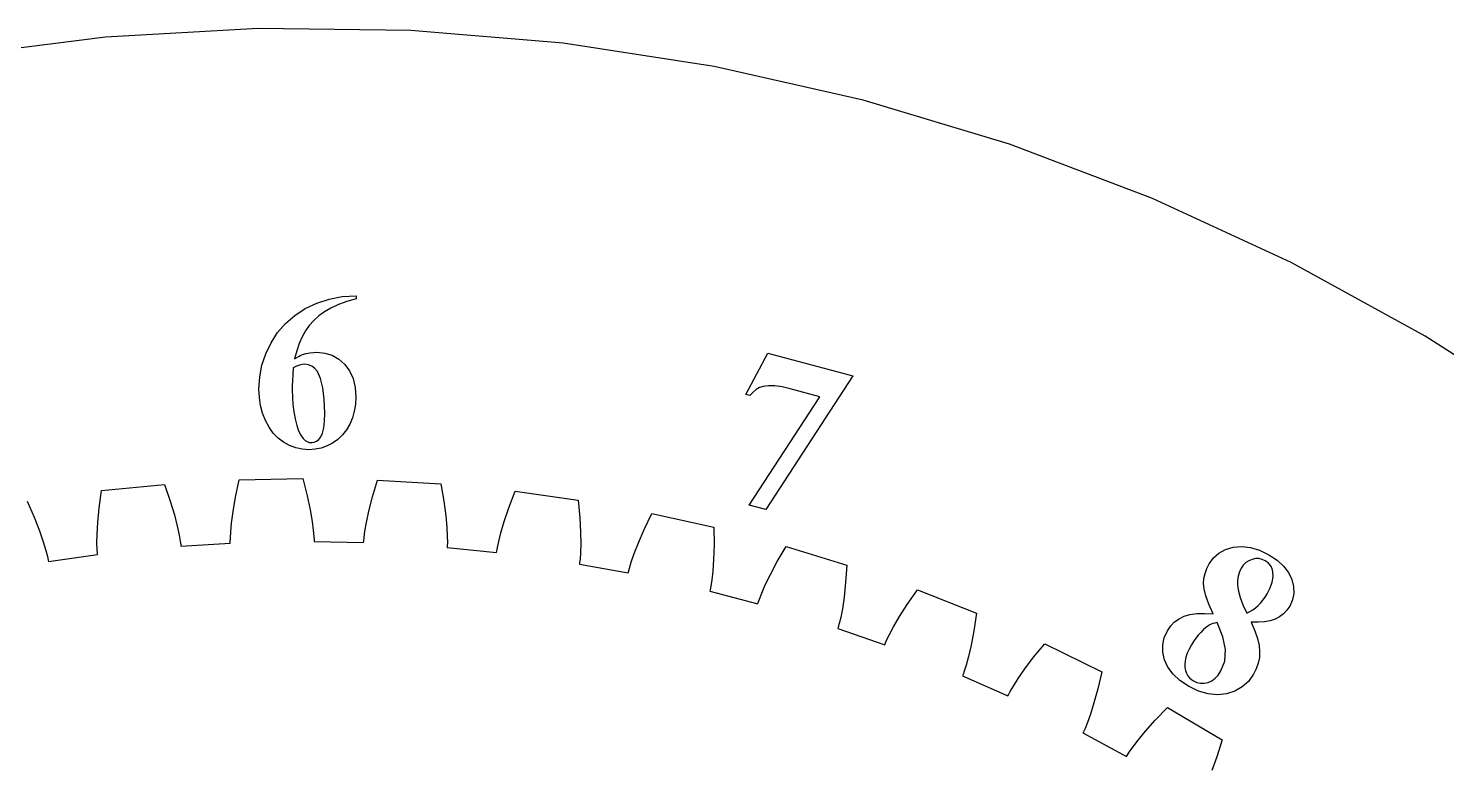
# Model space of a CAD drawing. Header units: metres. Extents: x -322 to 194, y -258 to 258.
# Drawn here: x -96.6 to 70.3, y 171.1 to 257.6 of the extents above; entities that cross this region are included whole.
import ezdxf

# ---------------------------------------------------------------- set-up
doc = ezdxf.new("R2010")
doc.units = ezdxf.units.M

msp = doc.modelspace()

# ---------------------------------------------------------------- linework, layer by layer
for p, q in [((-69.5781, 257.6), (-87.5338, 256.583)), ((-51.5953, 257.361), (-69.5781, 257.6)), ((-33.6729, 255.869), (-51.5953, 257.361)), ((-87.5338, 256.583), (-105.375, 254.316)), ((-15.8983, 253.13), (-33.6729, 255.869)), ((1.64201, 249.158), (-15.8983, 253.13)), ((18.8625, 243.972), (1.64201, 249.158)), ((35.6793, 237.598), (18.8625, 243.972)), ((52.0105, 230.066), (35.6793, 237.598)), ((67.7765, 221.413), (52.0105, 230.066)), ((-62.6874, 225.305), (-61.2333, 225.777)), ((-61.2333, 225.777), (-59.6779, 226.066)), ((-59.1323, 225.471), (-60.1278, 225.114)), ((-59.6779, 226.066), (-58.0215, 226.171)), ((-58.0215, 225.787), (-59.1323, 225.471)), ((-58.0215, 226.171), (-58.0215, 225.787)), ((-66.3482, 222.896), (-65.2687, 223.837)), ((-65.2687, 223.837), (-64.0405, 224.649)), ((-64.0405, 224.649), (-62.6874, 225.305)), ((-62.4419, 223.782), (-63.0373, 223.244)), ((-61.7725, 224.271), (-62.4419, 223.782)), ((-61.0078, 224.714), (-61.7725, 224.271)), ((-60.1278, 225.114), (-61.0078, 224.714)), ((-67.2792, 221.827), (-66.3482, 222.896)), ((-64.0055, 222.02), (-64.3925, 221.318)), ((-63.5584, 222.657), (-64.0055, 222.02)), ((-63.0373, 223.244), (-63.5584, 222.657)), ((-68.681, 219.343), (-68.0615, 220.63)), ((-68.0615, 220.63), (-67.2792, 221.827)), ((-64.7335, 220.537), (-65.0285, 219.678)), ((-64.3925, 221.318), (-64.7335, 220.537)), ((82.9004, 211.681), (67.7765, 221.413)), ((-69.1235, 218.007), (-68.681, 219.343)), ((-65.0285, 219.678), (-65.2775, 218.739)), ((-65.2775, 218.739), (-65.0066, 218.919)), ((-65.0066, 218.919), (-64.7597, 219.064)), ((-64.7597, 219.064), (-64.537, 219.175)), ((-64.537, 219.175), (-64.3385, 219.252)), ((-64.3385, 219.252), (-63.9196, 219.367)), ((-63.9196, 219.367), (-63.499, 219.449)), ((-63.499, 219.449), (-63.0766, 219.498)), ((-63.0766, 219.498), (-62.6525, 219.515)), ((-62.6525, 219.515), (-61.7156, 219.426)), ((-61.7156, 219.426), (-60.8598, 219.16)), ((-60.8598, 219.16), (-60.0851, 218.717)), ((-60.0851, 218.717), (-59.3915, 218.096)), ((-12.1793, 214.561), (-9.57561, 219.429)), ((-9.57561, 219.429), (0.41495, 216.752)), ((-69.389, 216.621), (-69.1235, 218.007)), ((-65.4455, 217.685), (-65.5015, 216.861)), ((-65.0509, 217.869), (-65.4455, 217.685)), ((-64.6952, 218.001), (-65.0509, 217.869)), ((-64.3784, 218.08), (-64.6952, 218.001)), ((-64.1005, 218.107), (-64.3784, 218.08)), ((-63.6528, 218.052), (-64.1005, 218.107)), ((-63.2535, 217.889), (-63.6528, 218.052)), ((-62.9028, 217.617), (-63.2535, 217.889)), ((-62.6005, 217.237), (-62.9028, 217.617)), ((-62.2212, 216.428), (-62.6005, 217.237)), ((-59.3915, 218.096), (-58.8201, 217.322)), ((-58.8201, 217.322), (-58.412, 216.418)), ((-69.4775, 215.185), (-69.389, 216.621)), ((-65.5655, 215.568), (-65.5735, 215.099)), ((-65.5415, 216.155), (-65.5655, 215.568)), ((-65.5015, 216.861), (-65.5415, 216.155)), ((-61.9503, 215.346), (-62.2212, 216.428)), ((-61.7877, 213.989), (-61.9503, 215.346)), ((-58.412, 216.418), (-58.1671, 215.386)), ((-58.1671, 215.386), (-58.0855, 214.224)), ((-10.5554, 215.373), (-10.9492, 215.15)), ((-10.1527, 215.506), (-10.5554, 215.373)), ((-9.51465, 215.583), (-10.1527, 215.506)), ((0.41495, 216.752), (-9.82434, 201.01)), ((-8.76787, 215.559), (-9.51465, 215.583)), ((-7.91238, 215.436), (-8.76787, 215.559)), ((-6.94818, 215.213), (-7.91238, 215.436)), ((-69.4296, 214.21), (-69.4775, 215.185)), ((-69.2857, 213.272), (-69.4296, 214.21)), ((-65.5735, 215.099), (-65.5519, 214.223)), ((-65.5519, 214.223), (-65.4872, 213.361)), ((-61.7335, 212.36), (-61.7877, 213.989)), ((-58.0855, 214.224), (-58.1299, 213.381)), ((-11.7098, 214.435), (-12.1793, 214.561)), ((-11.7784, 201.533), (-3.47762, 214.283)), ((-11.334, 214.837), (-11.7098, 214.435)), ((-10.9492, 215.15), (-11.334, 214.837)), ((-3.47762, 214.283), (-6.94818, 215.213)), ((-69.0461, 212.37), (-69.2857, 213.272)), ((-68.7105, 211.506), (-69.0461, 212.37)), ((-65.4872, 213.361), (-65.3794, 212.514)), ((-65.3794, 212.514), (-65.2285, 211.681)), ((-61.7628, 211.399), (-61.7335, 212.36)), ((-58.263, 212.573), (-58.4849, 211.801)), ((-58.1299, 213.381), (-58.263, 212.573)), ((-68.2891, 210.711), (-68.7105, 211.506)), ((-67.7927, 210.018), (-68.2891, 210.711)), ((-65.2285, 211.681), (-65.0401, 210.917)), ((-65.0401, 210.917), (-64.82, 210.276)), ((-61.9973, 210.007), (-61.8508, 210.614)), ((-61.8508, 210.614), (-61.7628, 211.399)), ((-59.1871, 210.386), (-59.653, 209.789)), ((-58.7955, 211.064), (-59.1871, 210.386)), ((-58.4849, 211.801), (-58.7955, 211.064)), ((-67.2216, 209.427), (-67.7927, 210.018)), ((-66.5755, 208.937), (-67.2216, 209.427)), ((-65.8762, 208.553), (-66.5755, 208.937)), ((-64.82, 210.276), (-64.5681, 209.759)), ((-64.5681, 209.759), (-64.2845, 209.365)), ((-64.2845, 209.365), (-64.0602, 209.157)), ((-64.0602, 209.157), (-63.8163, 209.009)), ((-63.8163, 209.009), (-63.5527, 208.92)), ((-63.5527, 208.92), (-63.2695, 208.891)), ((-63.2695, 208.891), (-62.9782, 208.934)), ((-62.9782, 208.934), (-62.7033, 209.062)), ((-62.7033, 209.062), (-62.4447, 209.276)), ((-62.4447, 209.276), (-62.2025, 209.576)), ((-62.2025, 209.576), (-61.9973, 210.007)), ((-60.8075, 208.842), (-61.4703, 208.499)), ((-60.1931, 209.275), (-60.8075, 208.842)), ((-59.653, 209.789), (-60.1931, 209.275)), ((-65.1462, 208.278), (-65.8762, 208.553)), ((-64.3857, 208.114), (-65.1462, 208.278)), ((-63.5945, 208.059), (-64.3857, 208.114)), ((-62.8638, 208.108), (-63.5945, 208.059)), ((-62.1558, 208.255), (-62.8638, 208.108)), ((-61.4703, 208.499), (-62.1558, 208.255)), ((-88.0266, 203.245), (-80.5932, 203.986)), ((-80.5932, 203.986), (-79.9197, 202.026)), ((-72.2382, 202.485), (-71.8028, 204.511)), ((-71.8028, 204.511), (-64.334, 204.66)), ((-64.334, 204.66), (-63.8184, 202.652)), ((-56.1247, 202.499), (-55.5297, 204.485)), ((-55.5297, 204.485), (-48.0727, 204.039)), ((-48.0727, 204.039), (-47.7182, 201.997)), ((-96.7475, 202.023), (-95.9203, 200.122)), ((-88.2996, 201.19), (-88.0266, 203.245)), ((-79.9197, 202.026), (-79.4297, 200.385)), ((-72.5295, 200.798), (-72.2382, 202.485)), ((-63.8184, 202.652), (-63.4602, 200.978)), ((-56.5491, 200.84), (-56.1247, 202.499)), ((-47.7182, 201.997), (-47.4942, 200.3)), ((-40.061, 201.233), (-39.3101, 203.165)), ((-39.3101, 203.165), (-31.9121, 202.129)), ((-31.9121, 202.129), (-31.721, 200.065)), ((-88.456, 199.485), (-88.2996, 201.19)), ((-79.4297, 200.385), (-79.0895, 199.055)), ((-72.709, 199.436), (-72.5295, 200.798)), ((-63.4602, 200.978), (-63.2268, 199.625)), ((-56.8362, 199.498), (-56.5491, 200.84)), ((-47.4942, 200.3), (-47.369, 198.933)), ((-40.6159, 199.614), (-40.061, 201.233)), ((-24.1487, 198.695), (-23.2466, 200.561)), ((-23.2466, 200.561), (-15.9543, 198.941)), ((-9.82434, 201.01), (-11.7784, 201.533)), ((-95.9203, 200.122), (-95.3015, 198.526)), ((-88.5267, 198.114), (-88.456, 199.485)), ((-79.0895, 199.055), (-78.8693, 198.028)), ((-72.8053, 198.39), (-72.709, 199.436)), ((-63.2268, 199.625), (-63.0889, 198.583)), ((-57.0154, 198.463), (-56.8362, 199.498)), ((-47.369, 198.933), (-47.3143, 197.883)), ((-41.0087, 198.298), (-40.6159, 199.614)), ((-31.721, 200.065), (-31.6325, 198.355)), ((-24.8305, 197.125), (-24.1487, 198.695)), ((-15.9543, 198.941), (-15.9279, 196.868)), ((-95.3015, 198.526), (-94.8568, 197.227)), ((-94.8568, 197.227), (-94.5556, 196.221)), ((-88.5396, 197.063), (-88.5267, 198.114)), ((-88.52, 196.322), (-88.5396, 197.063)), ((-78.8693, 198.028), (-78.742, 197.297)), ((-78.742, 197.297), (-78.6828, 196.86)), ((-78.6682, 196.714), (-72.8486, 197.061)), ((-72.8514, 197.208), (-72.8447, 197.649)), ((-72.8486, 197.061), (-72.8514, 197.208)), ((-72.8447, 197.649), (-72.8053, 198.39)), ((-63.0889, 198.583), (-63.0201, 197.845)), ((-63.0201, 197.845), (-62.9959, 197.404)), ((-62.9959, 197.404), (-62.9929, 197.257)), ((-62.9929, 197.257), (-57.164, 197.142)), ((-57.164, 197.142), (-57.1552, 197.288)), ((-57.1552, 197.288), (-57.1135, 197.727)), ((-57.1135, 197.727), (-57.0154, 198.463)), ((-47.3044, 197.142), (-47.3153, 196.7)), ((-47.3143, 197.883), (-47.3044, 197.142)), ((-41.4258, 196.555), (-41.2696, 197.28)), ((-41.2696, 197.28), (-41.0087, 198.298)), ((-31.6163, 196.982), (-31.6452, 195.932)), ((-31.6325, 198.355), (-31.6163, 196.982)), ((-25.3266, 195.845), (-24.8305, 197.125)), ((-94.5556, 196.221), (-94.3707, 195.502)), ((-94.3707, 195.502), (-94.277, 195.071)), ((-94.2508, 194.927), (-88.4772, 195.735)), ((-88.4916, 195.881), (-88.52, 196.322)), ((-88.4772, 195.735), (-88.4916, 195.881)), ((-78.6828, 196.86), (-78.6682, 196.714)), ((-47.3153, 196.7), (-47.3239, 196.554)), ((-47.3239, 196.554), (-41.5227, 195.975)), ((-41.5227, 195.975), (-41.5023, 196.12)), ((-41.5023, 196.12), (-41.4258, 196.555)), ((-31.6452, 195.932), (-31.6943, 195.192)), ((-25.6675, 194.851), (-25.3266, 195.845)), ((-15.9279, 196.868), (-15.9755, 195.156)), ((-8.48831, 194.901), (-7.44084, 196.69)), ((-7.44084, 196.69), (-0.30037, 194.494)), ((42.3559, 194.657), (42.8604, 195.346)), ((42.8604, 195.346), (43.4987, 195.897)), ((43.4987, 195.897), (44.2708, 196.311)), ((44.2708, 196.311), (45.1769, 196.587)), ((45.1769, 196.587), (46.1681, 196.688)), ((46.1681, 196.688), (47.1945, 196.577)), ((47.1945, 196.577), (48.256, 196.252)), ((48.256, 196.252), (49.3525, 195.715)), ((49.3525, 195.715), (50.3289, 195.067)), ((-94.277, 195.071), (-94.2508, 194.927)), ((-31.7402, 194.753), (-31.7604, 194.608)), ((-31.7604, 194.608), (-26.0235, 193.57)), ((-31.6943, 195.192), (-31.7402, 194.753)), ((-26.0235, 193.57), (-25.9916, 193.713)), ((-25.9916, 193.713), (-25.8808, 194.14)), ((-25.8808, 194.14), (-25.6675, 194.851)), ((-16.0684, 193.787), (-16.1807, 192.742)), ((-15.9755, 195.156), (-16.0684, 193.787)), ((-9.29271, 193.39), (-8.48831, 194.901)), ((-0.30037, 194.494), (-0.43864, 192.426)), ((41.8585, 193.506), (42.0658, 194.082)), ((42.0658, 194.082), (42.3559, 194.657)), ((45.9036, 193.68), (45.7673, 193.2)), ((46.1058, 194.112), (45.9036, 193.68)), ((46.3604, 194.479), (46.1058, 194.112)), ((46.6594, 194.777), (46.3604, 194.479)), ((47.003, 195.006), (46.6594, 194.777)), ((47.3912, 195.164), (47.003, 195.006)), ((47.7958, 195.247), (47.3912, 195.164)), ((48.1884, 195.246), (47.7958, 195.247)), ((48.5689, 195.162), (48.1884, 195.246)), ((48.9374, 194.994), (48.5689, 195.162)), ((49.295, 194.739), (48.9374, 194.994)), ((49.5668, 194.435), (49.295, 194.739)), ((49.7527, 194.083), (49.5668, 194.435)), ((49.8528, 193.682), (49.7527, 194.083)), ((49.8725, 193.104), (49.8528, 193.682)), ((50.3289, 195.067), (51.1075, 194.362)), ((51.1075, 194.362), (51.6885, 193.602)), ((-16.2884, 192.008), (-16.369, 191.574)), ((-16.1807, 192.742), (-16.2884, 192.008)), ((-10.3077, 191.189), (-9.8889, 192.153)), ((-9.8889, 192.153), (-9.29271, 193.39)), ((-0.43864, 192.426), (-0.62209, 190.724)), ((41.6924, 192.35), (41.734, 192.928)), ((41.7614, 191.69), (41.6924, 192.35)), ((41.734, 192.928), (41.8585, 193.506)), ((45.6969, 192.671), (45.6926, 192.094)), ((45.6926, 192.094), (45.7818, 191.44)), ((45.7673, 193.2), (45.6969, 192.671)), ((49.5382, 191.824), (49.7677, 192.484)), ((49.7677, 192.484), (49.8725, 193.104)), ((51.6885, 193.602), (52.0717, 192.785)), ((52.0717, 192.785), (52.2695, 191.957)), ((52.2695, 191.957), (52.2932, 191.162)), ((-16.369, 191.574), (-16.4007, 191.431)), ((-16.4007, 191.431), (-10.7644, 189.941)), ((-10.7212, 190.081), (-10.5768, 190.498)), ((-10.5768, 190.498), (-10.3077, 191.189)), ((-0.62209, 190.724), (-0.82355, 189.366)), ((6.82109, 189.874), (8.00737, 191.574)), ((8.00737, 191.574), (14.9509, 188.819)), ((41.9684, 190.869), (41.7614, 191.69)), ((42.3133, 189.888), (41.9684, 190.869)), ((45.7818, 191.44), (45.9916, 190.681)), ((45.9916, 190.681), (46.3221, 189.816)), ((48.402, 190.032), (48.6785, 190.365)), ((48.6785, 190.365), (48.9391, 190.729)), ((48.9391, 190.729), (49.184, 191.123)), ((49.184, 191.123), (49.5382, 191.824)), ((52.1427, 190.399), (51.818, 189.67)), ((52.2932, 191.162), (52.1427, 190.399)), ((-10.7644, 189.941), (-10.7212, 190.081)), ((-0.82355, 189.366), (-1.01845, 188.333)), ((5.89917, 188.432), (6.82109, 189.874)), ((14.9509, 188.819), (14.6487, 186.768)), ((39.3932, 188.477), (40.0784, 188.68)), ((40.0784, 188.68), (40.8739, 188.792)), ((40.8739, 188.792), (41.7798, 188.814)), ((41.7798, 188.814), (42.796, 188.747)), ((42.796, 188.747), (42.3133, 189.888)), ((46.3221, 189.816), (46.7731, 188.846)), ((46.7731, 188.846), (47.1331, 189.019)), ((47.1331, 189.019), (47.4758, 189.224)), ((47.4758, 189.224), (47.8014, 189.462)), ((47.8014, 189.462), (48.1098, 189.731)), ((48.1098, 189.731), (48.402, 190.032)), ((51.0794, 188.752), (50.6196, 188.408)), ((51.4788, 189.173), (51.0794, 188.752)), ((51.818, 189.67), (51.4788, 189.173)), ((-1.29898, 187.184), (-1.34195, 187.044)), ((-1.34195, 187.044), (4.15811, 185.111)), ((-1.18411, 187.61), (-1.29898, 187.184)), ((-1.01845, 188.333), (-1.18411, 187.61)), ((4.71254, 186.319), (5.20659, 187.246)), ((5.20659, 187.246), (5.89917, 188.432)), ((37.4303, 186.765), (37.8166, 187.329)), ((37.8166, 187.329), (38.2725, 187.802)), ((38.2725, 187.802), (38.7981, 188.185)), ((38.7981, 188.185), (39.3932, 188.477)), ((41.927, 187.118), (41.6459, 186.872)), ((42.1882, 187.317), (41.927, 187.118)), ((42.4297, 187.467), (42.1882, 187.317)), ((42.5966, 187.546), (42.4297, 187.467)), ((42.7942, 187.617), (42.5966, 187.546)), ((43.0226, 187.679), (42.7942, 187.617)), ((43.2817, 187.732), (43.0226, 187.679)), ((43.9705, 186.055), (43.2817, 187.732)), ((48.1137, 187.771), (47.3019, 187.788)), ((47.3019, 187.788), (47.7205, 186.779)), ((48.8505, 187.824), (48.1137, 187.771)), ((49.5125, 187.947), (48.8505, 187.824)), ((50.0995, 188.141), (49.5125, 187.947)), ((50.6196, 188.408), (50.0995, 188.141)), ((4.21228, 185.247), (4.3894, 185.651)), ((4.3894, 185.651), (4.71254, 186.319)), ((14.6487, 186.768), (14.3306, 185.086)), ((36.8852, 185.113), (37.0634, 185.953)), ((37.0634, 185.953), (37.4303, 186.765)), ((40.4985, 185.524), (40.2545, 185.129)), ((40.7616, 185.897), (40.4985, 185.524)), ((41.0438, 186.249), (40.7616, 185.897)), ((41.345, 186.578), (41.0438, 186.249)), ((41.6459, 186.872), (41.345, 186.578)), ((44.2729, 184.547), (43.9705, 186.055)), ((47.7205, 186.779), (48.0234, 185.864)), ((48.0234, 185.864), (48.2106, 185.043)), ((4.15811, 185.111), (4.21228, 185.247)), ((14.0219, 183.748), (13.7456, 182.734)), ((14.3306, 185.086), (14.0219, 183.748)), ((20.6491, 182.283), (21.6828, 183.647)), ((21.6828, 183.647), (23.0003, 185.248)), ((23.0003, 185.248), (29.703, 181.949)), ((36.8958, 184.247), (36.8852, 185.113)), ((37.0951, 183.353), (36.8958, 184.247)), ((39.6066, 183.664), (39.5056, 183.222)), ((39.765, 184.129), (39.6066, 183.664)), ((39.981, 184.617), (39.765, 184.129)), ((40.2545, 185.129), (39.981, 184.617)), ((44.1888, 183.209), (44.2729, 184.547)), ((48.2473, 183.638), (48.1149, 182.968)), ((48.2106, 185.043), (48.2821, 184.315)), ((48.2821, 184.315), (48.2473, 183.638)), ((13.523, 182.027), (13.3746, 181.611)), ((13.7456, 182.734), (13.523, 182.027)), ((19.8646, 181.156), (20.6491, 182.283)), ((29.703, 181.949), (29.2388, 179.929)), ((37.4923, 182.478), (37.0951, 183.353)), ((38.096, 181.669), (37.4923, 182.478)), ((39.5056, 183.222), (39.4622, 182.808)), ((39.4622, 182.808), (39.4756, 182.428)), ((39.4756, 182.428), (39.5456, 182.081)), ((39.5456, 182.081), (39.6723, 181.767)), ((43.3954, 181.561), (43.7182, 182.04)), ((43.7182, 182.04), (44.1888, 183.209)), ((47.8848, 182.305), (47.5571, 181.65)), ((48.1149, 182.968), (47.8848, 182.305)), ((13.3746, 181.611), (13.3206, 181.475)), ((13.3206, 181.475), (18.6497, 179.11)), ((18.9232, 179.631), (19.2984, 180.271)), ((19.2984, 180.271), (19.8646, 181.156)), ((38.9064, 180.925), (38.096, 181.669)), ((39.9233, 180.245), (38.9064, 180.925)), ((39.6723, 181.767), (39.8408, 181.488)), ((39.8408, 181.488), (40.0351, 181.246)), ((40.0351, 181.246), (40.2552, 181.04)), ((40.2552, 181.04), (40.5012, 180.872)), ((40.5012, 180.872), (40.9095, 180.687)), ((40.9095, 180.687), (41.33, 180.596)), ((41.33, 180.596), (41.7625, 180.6)), ((41.7625, 180.6), (42.207, 180.697)), ((42.207, 180.697), (42.6398, 180.889)), ((42.6398, 180.889), (43.0359, 181.177)), ((43.0359, 181.177), (43.3954, 181.561)), ((46.9636, 180.82), (46.2386, 180.161)), ((47.5571, 181.65), (46.9636, 180.82)), ((18.6497, 179.11), (18.7146, 179.242)), ((18.7146, 179.242), (18.9232, 179.631)), ((29.2388, 179.929), (28.7881, 178.277)), ((41.089, 179.678), (39.9233, 180.245)), ((42.2227, 179.34), (41.089, 179.678)), ((43.3244, 179.231), (42.2227, 179.34)), ((44.3941, 179.351), (43.3244, 179.231)), ((45.3821, 179.671), (44.3941, 179.351)), ((46.2386, 180.161), (45.3821, 179.671)), ((28.3741, 176.968), (28.0181, 175.98)), ((28.7881, 178.277), (28.3741, 176.968)), ((36.0027, 176.259), (37.4433, 177.75)), ((37.4433, 177.75), (43.8626, 173.929)), ((27.74, 175.292), (27.559, 174.889)), ((28.0181, 175.98), (27.74, 175.292)), ((34.8639, 174.981), (36.0027, 176.259)), ((27.559, 174.889), (27.4944, 174.758)), ((27.4944, 174.758), (32.6188, 171.978)), ((33.3576, 173.083), (33.9923, 173.92)), ((33.9923, 173.92), (34.8639, 174.981)), ((43.8626, 173.929), (43.2394, 171.952)), ((32.6188, 171.978), (32.6939, 172.104)), ((32.6939, 172.104), (32.9328, 172.475)), ((32.9328, 172.475), (33.3576, 173.083)), ((43.2394, 171.952), (42.6589, 170.342))]:
    msp.add_line(p, q)

doc.saveas('drawing.dxf')
